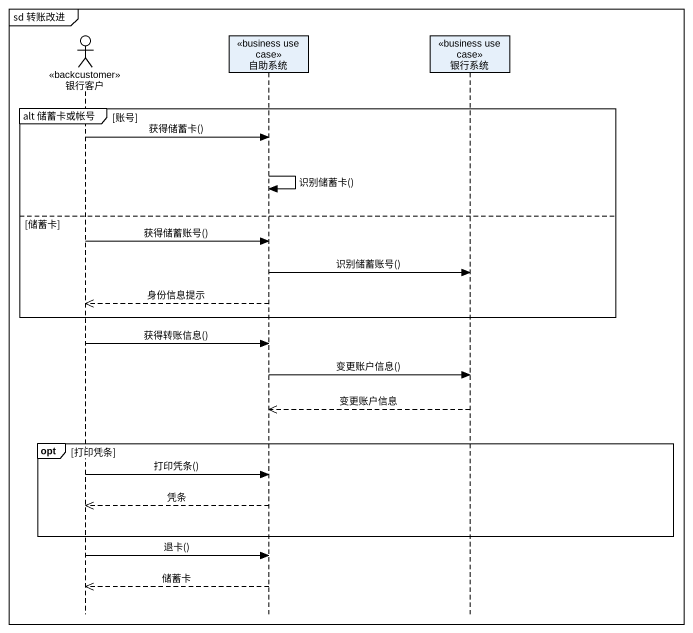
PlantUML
@startuml
mainframe sd 转账改进
hide footbox
actor 银行客户 <<backcustomer>>
participant 自助系统 <<business use case>>
participant 银行系统 <<business use case>>

group alt 储蓄卡或帐号 [账号]
  银行客户 -> 自助系统 : 获得储蓄卡()
  自助系统 -> 自助系统 : 识别储蓄卡()
else 储蓄卡
  银行客户 -> 自助系统 : 获得储蓄账号()
  自助系统 -> 银行系统 : 识别储蓄账号()
  自助系统 -->> 银行客户 : 身份信息提示
end
银行客户 -> 自助系统 : 获得转账信息()
自助系统 -> 银行系统 : 变更账户信息()
银行系统 -->> 自助系统 : 变更账户信息
opt 打印凭条
  银行客户 -> 自助系统 : 打印凭条()
  自助系统 -->> 银行客户 : 凭条
end
银行客户 -> 自助系统 : 退卡()
自助系统 -->> 银行客户 : 储蓄卡
@enduml
